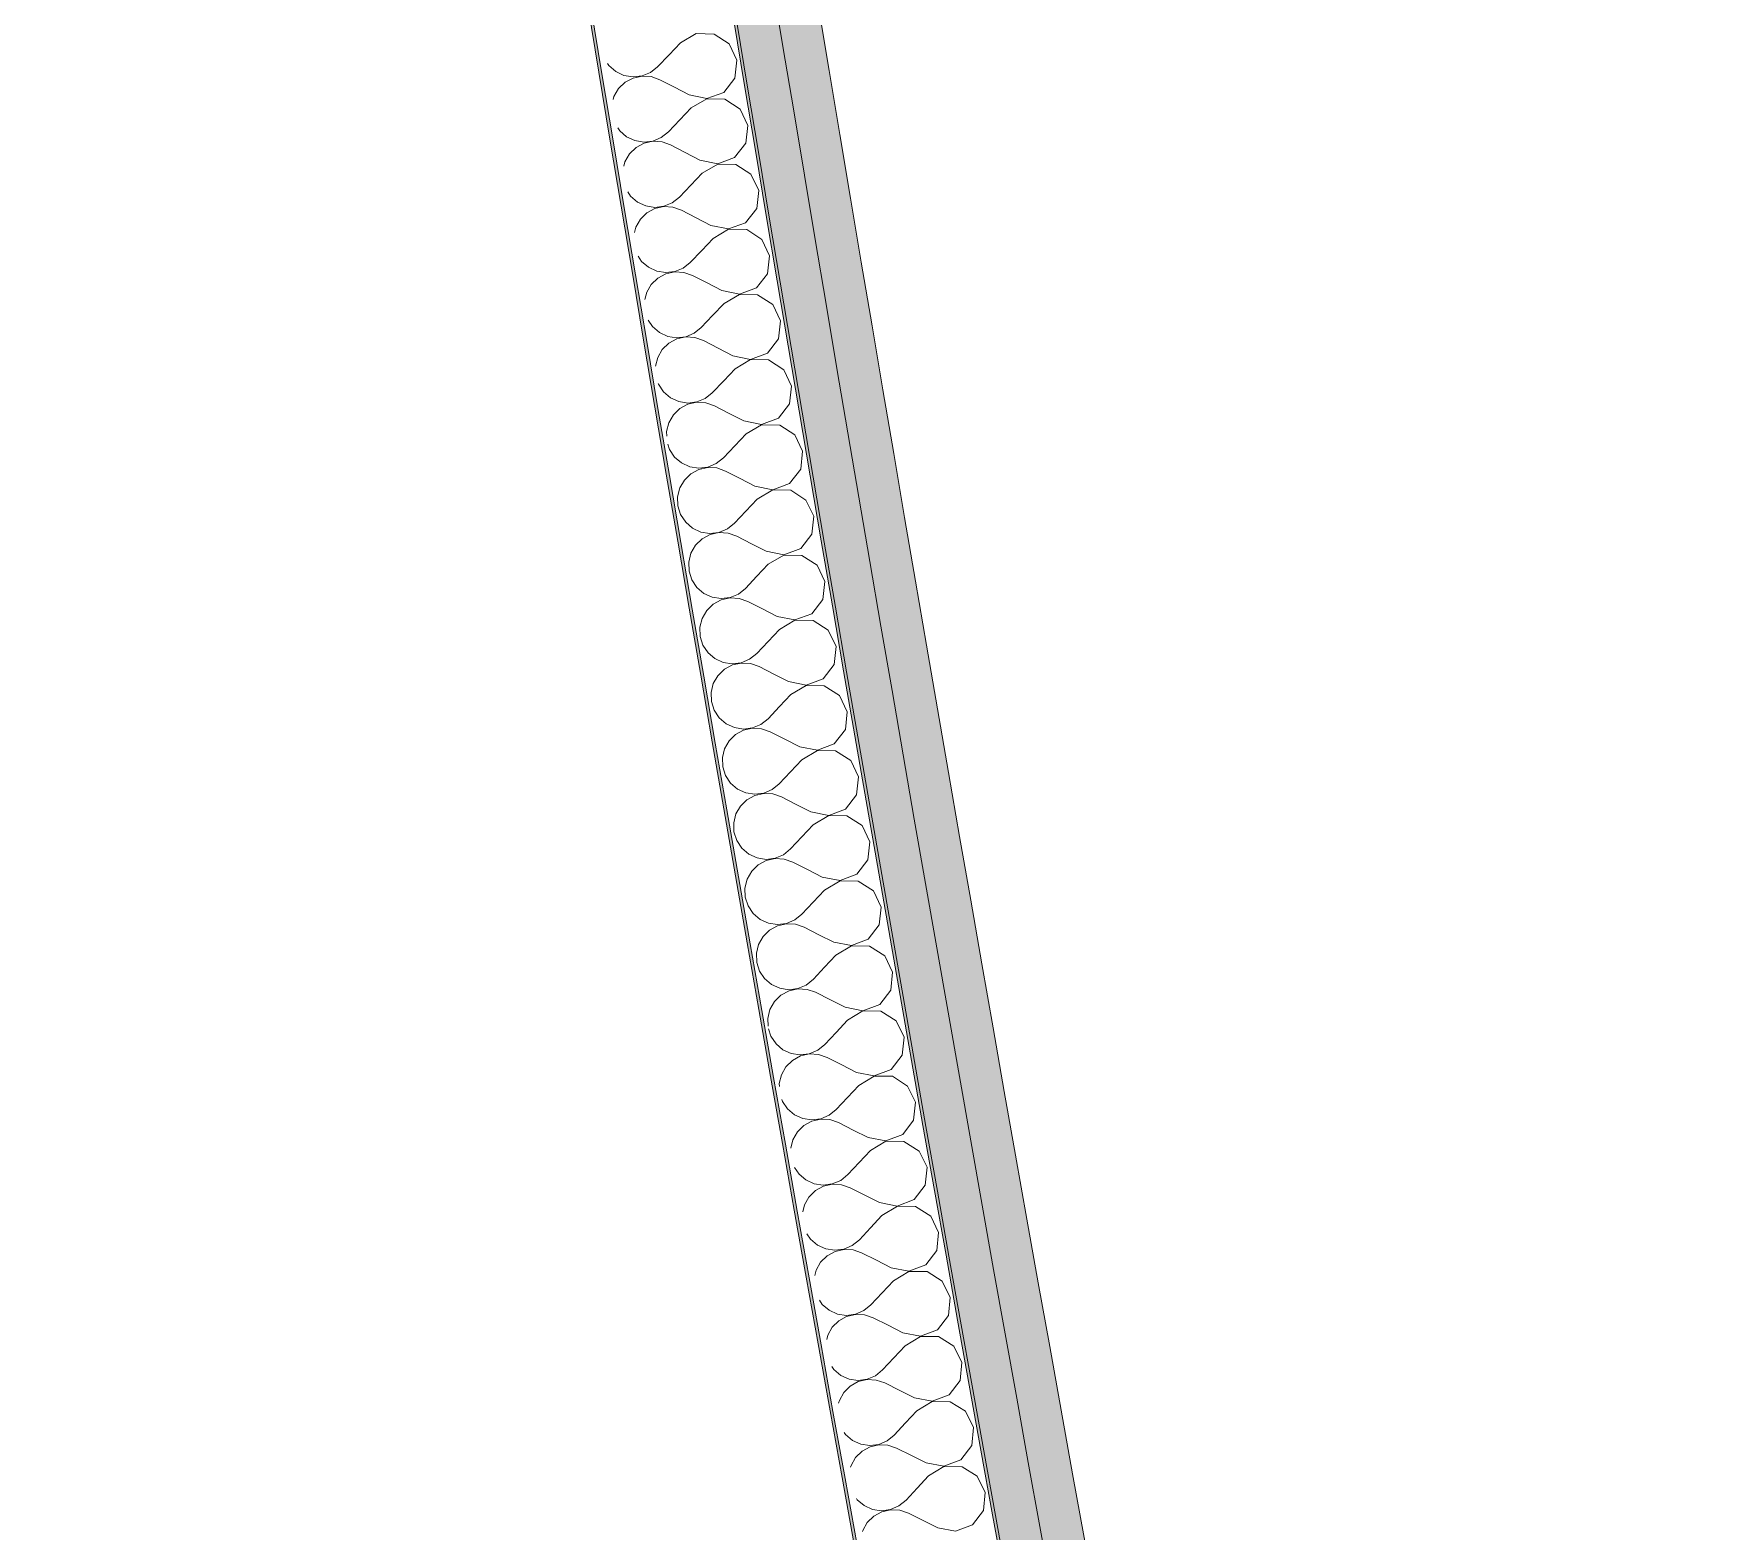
# Model space of a CAD drawing. Header units: millimetres. Extents: x -50172 to 90294, y -80883 to 25069.
# Drawn here: x -41694 to -41090, y -63853 to -63313 of the extents above; entities that cross this region are included whole.
import ezdxf
from ezdxf.enums import TextEntityAlignment as Align

# ---------------------------------------------------------------- set-up
doc = ezdxf.new("R2010")
doc.units = ezdxf.units.MM
doc.header["$MEASUREMENT"] = 0
doc.linetypes.add('Double Dashed', pattern=[1093.611073, 529.166651, -211.666656, 141.111112, -211.666656])
for name, color, linetype in [('A-25-M_Wall_Ext', 7, 'Continuous'), ('New_A-15-MG_Structural_Grid_Phase_2', 7, 'Continuous'), ('New_A-20-M_Floor_Slab', 7, 'Continuous'), ('New_A-25-M_Wall_Int', 7, 'Continuous')]:
    doc.layers.add(name, color=color, linetype=linetype)
for name, color, linetype, lineweight in [('A-25-M_Wall_Ext_Pen_No__1', 7, 'Continuous', 13), ('New_A-20-M_Floor_Slab_Pen_No__89', 8, 'Continuous', 20), ('New_A-25-M_Wall_Int_Pen_No__1', 7, 'Continuous', 13), ('New_A-25-M_Wall_Int_Pen_No__150', 7, 'Continuous', 0)]:
    doc.layers.add(name, color=color, linetype=linetype, lineweight=lineweight)
for name, color, linetype, lineweight, true_color in [('A-25-M_Wall_Ext_Pen_No__107', 7, 'Continuous', 15, 0xa6a6a6), ('New_A-15-MG_Structural_Grid_Phase_2_Pen_No__222', 7, 'Continuous', 13, 0x65af33), ('New_A-25-M_Wall_Int_Pen_No__107', 7, 'Continuous', 15, 0xa6a6a6), ('New_A-25-M_Wall_Int_Pen_No__81', 7, 'Continuous', 20, 0x6a6a6a)]:
    doc.layers.add(name, color=color, linetype=linetype, lineweight=lineweight, true_color=true_color)
doc.styles.add('GENERATED_STYLE_4', font='')
doc.styles.get('GENERATED_STYLE_4').set_extended_font_data('Swis721 BT')

# ---------------------------------------------------------------- blocks, each defined once
blk = doc.blocks.new('Slab_63_1', base_point=(-42333.29, -61441.2))
at = {"layer": 'New_A-20-M_Floor_Slab_Pen_No__89', "linetype": 'Continuous', "flags": 128}
blk.add_lwpolyline([(-42333.29, -61441.2), (-41972.22, -61401.42), (-41891.31, -61215.87), (-38443.39, -62719.34), (-39389.38, -64888.81), (-38066.61, -65465.6), (-36669.45, -66074.83), (-37137.69, -67148.64), (-37136.69, -67149.07), (-38218.56, -69630.14, -0.146996), (-40926.49, -67202.74, -0.080916), (-41673.87, -65403.74, -0.028315)], format="xyb", close=True, dxfattribs=at)
blk = doc.blocks.new('*X569')
at = {"layer": 'New_A-25-M_Wall_Int_Pen_No__150', "linetype": 'Continuous'}
for p, q in [((-41455.28, -63313.32), (-41460.89, -63316.62)), ((-41448.77, -63313.47), (-41455.28, -63313.32)), ((-41460.89, -63316.62), (-41465, -63320.92)), ((-41443.31, -63317.01), (-41448.77, -63313.47)), ((-41440.54, -63322.9), (-41443.31, -63317.01)), ((-41487.16, -63324.1), (-41486.68, -63324.83)), ((-41486.68, -63324.83), (-41484.2, -63326.99)), ((-41471.69, -63327.27), (-41469.11, -63325.23)), ((-41465, -63320.92), (-41469.11, -63325.23)), ((-41441.26, -63329.36), (-41440.54, -63322.9)), ((-41484.2, -63326.99), (-41481.23, -63328.38)), ((-41480.81, -63330.86), (-41483.18, -63333.14)), ((-41481.23, -63328.38), (-41477.98, -63328.91)), ((-41477.92, -63329.32), (-41480.81, -63330.86)), ((-41477.98, -63328.91), (-41474.72, -63328.53)), ((-41474.7, -63328.62), (-41477.92, -63329.32)), ((-41474.72, -63328.53), (-41471.69, -63327.27)), ((-41471.43, -63328.83), (-41474.7, -63328.62)), ((-41468.33, -63329.93), (-41471.43, -63328.83)), ((-41463.05, -63332.67), (-41468.33, -63329.93)), ((-41445.28, -63334.48), (-41441.26, -63329.36)), ((-41484.83, -63335.98), (-41485.11, -63337.06)), ((-41483.18, -63333.14), (-41484.83, -63335.98)), ((-41457.76, -63335.42), (-41463.05, -63332.67)), ((-41457.76, -63335.42), (-41451.39, -63336.72)), ((-41451.37, -63336.82), (-41456.98, -63340.12)), ((-41451.39, -63336.72), (-41445.28, -63334.48)), ((-41444.87, -63336.96), (-41451.37, -63336.82)), ((-41439.41, -63340.5), (-41444.87, -63336.96)), ((-41456.98, -63340.12), (-41461.09, -63344.43)), ((-41436.63, -63346.39), (-41439.41, -63340.5)), ((-41483.49, -63347.26), (-41482.77, -63348.35)), ((-41482.77, -63348.35), (-41480.29, -63350.5)), ((-41467.78, -63350.78), (-41465.2, -63348.73)), ((-41461.09, -63344.43), (-41465.2, -63348.73)), ((-41437.35, -63352.85), (-41436.63, -63346.39)), ((-41480.29, -63350.5), (-41477.31, -63351.89)), ((-41476.9, -63354.38), (-41479.26, -63356.66)), ((-41477.31, -63351.89), (-41474.07, -63352.42)), ((-41474, -63352.83), (-41476.9, -63354.38)), ((-41474.07, -63352.42), (-41470.81, -63352.04)), ((-41470.79, -63352.13), (-41474, -63352.83)), ((-41470.81, -63352.04), (-41467.78, -63350.78)), ((-41467.51, -63352.34), (-41470.79, -63352.13)), ((-41464.42, -63353.43), (-41467.51, -63352.34)), ((-41459.13, -63356.18), (-41464.42, -63353.43)), ((-41441.37, -63357.97), (-41437.35, -63352.85)), ((-41480.91, -63359.5), (-41481.3, -63361.03)), ((-41479.26, -63356.66), (-41480.91, -63359.5)), ((-41453.85, -63358.92), (-41459.13, -63356.18)), ((-41453.85, -63358.92), (-41447.47, -63360.22)), ((-41447.46, -63360.31), (-41453.06, -63363.62)), ((-41447.47, -63360.22), (-41441.37, -63357.97)), ((-41440.95, -63360.45), (-41447.46, -63360.31)), ((-41435.49, -63363.99), (-41440.95, -63360.45)), ((-41453.06, -63363.62), (-41457.17, -63367.93)), ((-41432.7, -63369.87), (-41435.49, -63363.99)), ((-41479.82, -63370.38), (-41478.85, -63371.86)), ((-41478.85, -63371.86), (-41476.36, -63374.01)), ((-41463.85, -63374.28), (-41461.28, -63372.24)), ((-41457.17, -63367.93), (-41461.28, -63372.24)), ((-41433.42, -63376.34), (-41432.7, -63369.87)), ((-41476.36, -63374.01), (-41473.39, -63375.4)), ((-41472.97, -63377.89), (-41475.33, -63380.17)), ((-41473.39, -63375.4), (-41470.14, -63375.93)), ((-41470.08, -63376.34), (-41472.97, -63377.89)), ((-41470.14, -63375.93), (-41466.88, -63375.54)), ((-41466.87, -63375.64), (-41470.08, -63376.34)), ((-41466.88, -63375.54), (-41463.85, -63374.28)), ((-41463.59, -63375.84), (-41466.87, -63375.64)), ((-41460.49, -63376.94), (-41463.59, -63375.84)), ((-41455.2, -63379.68), (-41460.49, -63376.94)), ((-41449.92, -63382.41), (-41455.2, -63379.68)), ((-41437.44, -63381.46), (-41433.42, -63376.34)), ((-41476.98, -63383.01), (-41477.49, -63385.03)), ((-41475.33, -63380.17), (-41476.98, -63383.01)), ((-41449.92, -63382.41), (-41443.54, -63383.71)), ((-41443.52, -63383.81), (-41449.13, -63387.11)), ((-41443.54, -63383.71), (-41437.44, -63381.46)), ((-41437.02, -63383.94), (-41443.52, -63383.81)), ((-41431.56, -63387.48), (-41437.02, -63383.94)), ((-41453.23, -63391.43), (-41457.34, -63395.74)), ((-41449.13, -63387.11), (-41453.23, -63391.43)), ((-41428.77, -63393.35), (-41431.56, -63387.48)), ((-41476.15, -63393.48), (-41474.91, -63395.38)), ((-41474.91, -63395.38), (-41472.42, -63397.53)), ((-41472.42, -63397.53), (-41469.45, -63398.91)), ((-41462.94, -63399.05), (-41459.91, -63397.78)), ((-41459.91, -63397.78), (-41457.34, -63395.74)), ((-41429.48, -63399.82), (-41428.77, -63393.35)), ((-41471.39, -63403.68), (-41473.04, -63406.53)), ((-41469.03, -63401.4), (-41471.39, -63403.68)), ((-41469.45, -63398.91), (-41466.2, -63399.43)), ((-41466.13, -63399.84), (-41469.03, -63401.4)), ((-41466.2, -63399.43), (-41462.94, -63399.05)), ((-41462.92, -63399.14), (-41466.13, -63399.84)), ((-41459.65, -63399.35), (-41462.92, -63399.14)), ((-41456.55, -63400.44), (-41459.65, -63399.35)), ((-41451.26, -63403.17), (-41456.55, -63400.44)), ((-41445.97, -63405.91), (-41451.26, -63403.17)), ((-41433.49, -63404.95), (-41429.48, -63399.82)), ((-41473.04, -63406.53), (-41473.68, -63409.07)), ((-41445.97, -63405.91), (-41439.59, -63407.2)), ((-41439.58, -63407.3), (-41445.18, -63410.61)), ((-41439.59, -63407.2), (-41433.49, -63404.95)), ((-41433.07, -63407.43), (-41439.58, -63407.3)), ((-41427.61, -63410.96), (-41433.07, -63407.43)), ((-41449.28, -63414.92), (-41453.38, -63419.24)), ((-41445.18, -63410.61), (-41449.28, -63414.92)), ((-41424.81, -63416.83), (-41427.61, -63410.96)), ((-41472.5, -63416.54), (-41470.96, -63418.89)), ((-41470.96, -63418.89), (-41468.47, -63421.03)), ((-41468.47, -63421.03), (-41465.49, -63422.42)), ((-41458.98, -63422.55), (-41455.95, -63421.28)), ((-41455.95, -63421.28), (-41453.38, -63419.24)), ((-41425.52, -63423.3), (-41424.81, -63416.83)), ((-41467.43, -63427.19), (-41469.07, -63430.03)), ((-41465.07, -63424.9), (-41467.43, -63427.19)), ((-41465.49, -63422.42), (-41462.25, -63422.94)), ((-41462.18, -63423.35), (-41465.07, -63424.9)), ((-41462.25, -63422.94), (-41458.98, -63422.55)), ((-41458.97, -63422.64), (-41462.18, -63423.35)), ((-41455.69, -63422.85), (-41458.97, -63422.64)), ((-41452.59, -63423.94), (-41455.69, -63422.85)), ((-41447.3, -63426.67), (-41452.59, -63423.94)), ((-41442.01, -63429.4), (-41447.3, -63426.67)), ((-41429.53, -63428.43), (-41425.52, -63423.3)), ((-41469.07, -63430.03), (-41469.86, -63433.15)), ((-41442.01, -63429.4), (-41435.63, -63430.69)), ((-41435.62, -63430.78), (-41441.21, -63434.1)), ((-41435.63, -63430.69), (-41429.53, -63428.43)), ((-41429.11, -63430.91), (-41435.62, -63430.78)), ((-41423.64, -63434.44), (-41429.11, -63430.91)), ((-41468.87, -63439.41), (-41468.79, -63439.65)), ((-41468.79, -63439.65), (-41466.99, -63442.39)), ((-41445.31, -63438.41), (-41449.41, -63442.73)), ((-41441.21, -63434.1), (-41445.31, -63438.41)), ((-41420.84, -63440.31), (-41423.64, -63434.44)), ((-41466.99, -63442.39), (-41464.5, -63444.54)), ((-41464.5, -63444.54), (-41461.52, -63445.92)), ((-41461.52, -63445.92), (-41458.27, -63446.44)), ((-41458.27, -63446.44), (-41455.01, -63446.05)), ((-41455.01, -63446.05), (-41451.98, -63444.78)), ((-41451.98, -63444.78), (-41449.41, -63442.73)), ((-41421.55, -63446.78), (-41420.84, -63440.31)), ((-41463.45, -63450.69), (-41465.1, -63453.54)), ((-41461.1, -63448.41), (-41463.45, -63450.69)), ((-41458.2, -63446.85), (-41461.1, -63448.41)), ((-41455, -63446.14), (-41458.2, -63446.85)), ((-41451.72, -63446.34), (-41455, -63446.14)), ((-41448.62, -63447.43), (-41451.72, -63446.34)), ((-41443.32, -63450.16), (-41448.62, -63447.43)), ((-41438.03, -63452.89), (-41443.32, -63450.16)), ((-41431.65, -63454.17), (-41425.55, -63451.91)), ((-41425.55, -63451.91), (-41421.55, -63446.78)), ((-41465.1, -63453.54), (-41465.9, -63456.73)), ((-41465.9, -63456.73), (-41465.85, -63458.43)), ((-41437.24, -63457.59), (-41441.33, -63461.91)), ((-41438.03, -63452.89), (-41431.65, -63454.17)), ((-41431.64, -63454.27), (-41437.24, -63457.59)), ((-41425.13, -63454.39), (-41431.64, -63454.27)), ((-41419.66, -63457.91), (-41425.13, -63454.39)), ((-41416.86, -63463.79), (-41419.66, -63457.91)), ((-41465.39, -63461.31), (-41464.81, -63463.15)), ((-41464.81, -63463.15), (-41463, -63465.9)), ((-41441.33, -63461.91), (-41445.43, -63466.23)), ((-41417.56, -63470.26), (-41416.86, -63463.79)), ((-41463, -63465.9), (-41460.51, -63468.04)), ((-41460.51, -63468.04), (-41457.53, -63469.43)), ((-41457.53, -63469.43), (-41454.29, -63469.94)), ((-41454.29, -63469.94), (-41451.02, -63469.55)), ((-41451.01, -63469.64), (-41454.22, -63470.35)), ((-41451.02, -63469.55), (-41448, -63468.28)), ((-41447.73, -63469.84), (-41451.01, -63469.64)), ((-41448, -63468.28), (-41445.43, -63466.23)), ((-41444.63, -63470.93), (-41447.73, -63469.84)), ((-41459.46, -63474.2), (-41461.11, -63477.04)), ((-41457.11, -63471.91), (-41459.46, -63474.2)), ((-41454.22, -63470.35), (-41457.11, -63471.91)), ((-41439.34, -63473.65), (-41444.63, -63470.93)), ((-41434.04, -63476.37), (-41439.34, -63473.65)), ((-41427.66, -63477.66), (-41421.56, -63475.39)), ((-41421.56, -63475.39), (-41417.56, -63470.26)), ((-41461.11, -63477.04), (-41461.91, -63480.23)), ((-41461.91, -63480.23), (-41461.81, -63483.52)), ((-41433.24, -63481.07), (-41437.33, -63485.39)), ((-41434.04, -63476.37), (-41427.66, -63477.66)), ((-41427.65, -63477.75), (-41433.24, -63481.07)), ((-41421.14, -63477.87), (-41427.65, -63477.75)), ((-41415.67, -63481.39), (-41421.14, -63477.87)), ((-41412.86, -63487.26), (-41415.67, -63481.39)), ((-41461.81, -63483.52), (-41460.81, -63486.66)), ((-41460.81, -63486.66), (-41459, -63489.4)), ((-41437.33, -63485.39), (-41441.43, -63489.72)), ((-41413.56, -63493.73), (-41412.86, -63487.26)), ((-41459, -63489.4), (-41456.51, -63491.54)), ((-41456.51, -63491.54), (-41453.53, -63492.92)), ((-41453.53, -63492.92), (-41450.28, -63493.44)), ((-41450.21, -63493.85), (-41453.1, -63495.4)), ((-41450.28, -63493.44), (-41447.02, -63493.04)), ((-41447.01, -63493.14), (-41450.21, -63493.85)), ((-41447.02, -63493.04), (-41443.99, -63491.77)), ((-41443.73, -63493.33), (-41447.01, -63493.14)), ((-41443.99, -63491.77), (-41441.43, -63489.72)), ((-41440.63, -63494.42), (-41443.73, -63493.33)), ((-41417.56, -63498.87), (-41413.56, -63493.73)), ((-41455.46, -63497.7), (-41457.1, -63500.55)), ((-41453.1, -63495.4), (-41455.46, -63497.7)), ((-41435.33, -63497.14), (-41440.63, -63494.42)), ((-41430.03, -63499.86), (-41435.33, -63497.14)), ((-41430.03, -63499.86), (-41423.65, -63501.13)), ((-41423.65, -63501.13), (-41417.56, -63498.87)), ((-41457.1, -63500.55), (-41457.9, -63503.73)), ((-41457.9, -63503.73), (-41457.8, -63507.02)), ((-41429.23, -63504.55), (-41433.32, -63508.88)), ((-41423.64, -63501.23), (-41429.23, -63504.55)), ((-41417.13, -63501.34), (-41423.64, -63501.23)), ((-41411.66, -63504.86), (-41417.13, -63501.34)), ((-41408.85, -63510.73), (-41411.66, -63504.86)), ((-41457.8, -63507.02), (-41456.8, -63510.16)), ((-41456.8, -63510.16), (-41454.99, -63512.9)), ((-41433.32, -63508.88), (-41437.41, -63513.21)), ((-41409.54, -63517.2), (-41408.85, -63510.73)), ((-41454.99, -63512.9), (-41452.49, -63515.04)), ((-41452.49, -63515.04), (-41449.51, -63516.42)), ((-41449.51, -63516.42), (-41446.27, -63516.93)), ((-41446.2, -63517.34), (-41449.09, -63518.9)), ((-41446.27, -63516.93), (-41443, -63516.53)), ((-41442.99, -63516.63), (-41446.2, -63517.34)), ((-41443, -63516.53), (-41439.98, -63515.26)), ((-41439.71, -63516.82), (-41442.99, -63516.63)), ((-41439.98, -63515.26), (-41437.41, -63513.21)), ((-41436.61, -63517.9), (-41439.71, -63516.82)), ((-41431.31, -63520.62), (-41436.61, -63517.9)), ((-41413.54, -63522.34), (-41409.54, -63517.2)), ((-41453.08, -63524.04), (-41453.87, -63527.23)), ((-41451.44, -63521.19), (-41453.08, -63524.04)), ((-41449.09, -63518.9), (-41451.44, -63521.19)), ((-41426.01, -63523.34), (-41431.31, -63520.62)), ((-41426.01, -63523.34), (-41419.63, -63524.61)), ((-41419.63, -63524.61), (-41413.54, -63522.34)), ((-41453.87, -63527.23), (-41453.77, -63530.52)), ((-41453.77, -63530.52), (-41452.77, -63533.65)), ((-41425.21, -63528.03), (-41429.29, -63532.36)), ((-41419.62, -63524.71), (-41425.21, -63528.03)), ((-41413.11, -63524.82), (-41419.62, -63524.71)), ((-41407.63, -63528.33), (-41413.11, -63524.82)), ((-41404.82, -63534.2), (-41407.63, -63528.33)), ((-41452.77, -63533.65), (-41450.96, -63536.4)), ((-41450.96, -63536.4), (-41448.46, -63538.54)), ((-41429.29, -63532.36), (-41433.38, -63536.69)), ((-41405.51, -63540.67), (-41404.82, -63534.2)), ((-41448.46, -63538.54), (-41445.48, -63539.91)), ((-41445.05, -63542.39), (-41447.4, -63544.69)), ((-41445.48, -63539.91), (-41442.23, -63540.42)), ((-41442.16, -63540.83), (-41445.05, -63542.39)), ((-41442.23, -63540.42), (-41438.97, -63540.02)), ((-41438.96, -63540.12), (-41442.16, -63540.83)), ((-41438.97, -63540.02), (-41435.95, -63538.75)), ((-41435.68, -63540.31), (-41438.96, -63540.12)), ((-41435.95, -63538.75), (-41433.38, -63536.69)), ((-41432.57, -63541.39), (-41435.68, -63540.31)), ((-41427.28, -63544.1), (-41432.57, -63541.39)), ((-41409.5, -63545.81), (-41405.51, -63540.67)), ((-41449.04, -63547.54), (-41449.83, -63550.73)), ((-41447.4, -63544.69), (-41449.04, -63547.54)), ((-41421.98, -63546.82), (-41427.28, -63544.1)), ((-41421.98, -63546.82), (-41415.59, -63548.09)), ((-41415.58, -63548.18), (-41421.17, -63551.51)), ((-41415.59, -63548.09), (-41409.5, -63545.81)), ((-41409.07, -63548.29), (-41415.58, -63548.18)), ((-41403.59, -63551.8), (-41409.07, -63548.29)), ((-41449.83, -63550.73), (-41449.73, -63554.02)), ((-41449.73, -63554.02), (-41448.73, -63557.15)), ((-41421.17, -63551.51), (-41425.25, -63555.84)), ((-41400.78, -63557.66), (-41403.59, -63551.8)), ((-41448.73, -63557.15), (-41446.91, -63559.89)), ((-41446.91, -63559.89), (-41444.42, -63562.03)), ((-41431.9, -63562.23), (-41429.34, -63560.18)), ((-41425.25, -63555.84), (-41429.34, -63560.18)), ((-41401.46, -63564.13), (-41400.78, -63557.66)), ((-41444.42, -63562.03), (-41441.43, -63563.4)), ((-41441, -63565.88), (-41443.35, -63568.18)), ((-41441.43, -63563.4), (-41438.19, -63563.91)), ((-41438.11, -63564.32), (-41441, -63565.88)), ((-41438.19, -63563.91), (-41434.93, -63563.51)), ((-41434.91, -63563.6), (-41438.11, -63564.32)), ((-41434.93, -63563.51), (-41431.9, -63562.23)), ((-41431.63, -63563.79), (-41434.91, -63563.6)), ((-41428.53, -63564.87), (-41431.63, -63563.79)), ((-41423.23, -63567.58), (-41428.53, -63564.87)), ((-41405.45, -63569.28), (-41401.46, -63564.13)), ((-41444.99, -63571.03), (-41445.78, -63574.22)), ((-41443.35, -63568.18), (-41444.99, -63571.03)), ((-41417.92, -63570.29), (-41423.23, -63567.58)), ((-41417.92, -63570.29), (-41411.54, -63571.56)), ((-41411.53, -63571.65), (-41417.11, -63574.99)), ((-41411.54, -63571.56), (-41405.45, -63569.28)), ((-41405.02, -63571.75), (-41411.53, -63571.65)), ((-41399.54, -63575.26), (-41405.02, -63571.75)), ((-41445.78, -63574.22), (-41445.67, -63577.51)), ((-41445.67, -63577.51), (-41444.67, -63580.64)), ((-41417.11, -63574.99), (-41421.19, -63579.32)), ((-41396.72, -63581.12), (-41399.54, -63575.26)), ((-41444.67, -63580.64), (-41442.85, -63583.38)), ((-41442.85, -63583.38), (-41440.35, -63585.52)), ((-41427.84, -63585.71), (-41425.28, -63583.66)), ((-41421.19, -63579.32), (-41425.28, -63583.66)), ((-41397.4, -63587.6), (-41396.72, -63581.12)), ((-41440.35, -63585.52), (-41437.37, -63586.89)), ((-41436.94, -63589.37), (-41439.29, -63591.67)), ((-41437.37, -63586.89), (-41434.12, -63587.4)), ((-41434.05, -63587.81), (-41436.94, -63589.37)), ((-41434.12, -63587.4), (-41430.86, -63586.99)), ((-41430.85, -63587.09), (-41434.05, -63587.81)), ((-41430.86, -63586.99), (-41427.84, -63585.71)), ((-41427.57, -63587.28), (-41430.85, -63587.09)), ((-41424.46, -63588.35), (-41427.57, -63587.28)), ((-41419.16, -63591.06), (-41424.46, -63588.35)), ((-41401.38, -63592.74), (-41397.4, -63587.6)), ((-41440.92, -63594.52), (-41441.71, -63597.72)), ((-41439.29, -63591.67), (-41440.92, -63594.52)), ((-41413.86, -63593.77), (-41419.16, -63591.06)), ((-41413.86, -63593.77), (-41407.47, -63595.03)), ((-41407.46, -63595.12), (-41413.04, -63598.46)), ((-41407.47, -63595.03), (-41401.38, -63592.74)), ((-41400.95, -63595.22), (-41407.46, -63595.12)), ((-41395.47, -63598.72), (-41400.95, -63595.22)), ((-41441.71, -63597.72), (-41441.6, -63601)), ((-41441.6, -63601), (-41440.6, -63604.13)), ((-41417.12, -63602.8), (-41421.2, -63607.13)), ((-41413.04, -63598.46), (-41417.12, -63602.8)), ((-41392.64, -63604.58), (-41395.47, -63598.72)), ((-41440.6, -63604.13), (-41438.78, -63606.87)), ((-41438.78, -63606.87), (-41436.28, -63609.01)), ((-41436.28, -63609.01), (-41433.29, -63610.38)), ((-41423.76, -63609.19), (-41421.2, -63607.13)), ((-41393.32, -63611.06), (-41392.64, -63604.58)), ((-41432.86, -63612.86), (-41435.21, -63615.16)), ((-41433.29, -63610.38), (-41430.04, -63610.88)), ((-41429.97, -63611.29), (-41432.86, -63612.86)), ((-41430.04, -63610.88), (-41426.78, -63610.48)), ((-41426.77, -63610.57), (-41429.97, -63611.29)), ((-41426.78, -63610.48), (-41423.76, -63609.19)), ((-41423.49, -63610.76), (-41426.77, -63610.57)), ((-41420.38, -63611.83), (-41423.49, -63610.76)), ((-41415.08, -63614.53), (-41420.38, -63611.83)), ((-41409.78, -63617.24), (-41415.08, -63614.53)), ((-41397.3, -63616.2), (-41393.32, -63611.06)), ((-41436.84, -63618.01), (-41437.63, -63621.2)), ((-41435.21, -63615.16), (-41436.84, -63618.01)), ((-41409.78, -63617.24), (-41403.39, -63618.49)), ((-41403.37, -63618.59), (-41408.96, -63621.93)), ((-41403.39, -63618.49), (-41397.3, -63616.2)), ((-41396.87, -63618.68), (-41403.37, -63618.59)), ((-41391.38, -63622.18), (-41396.87, -63618.68)), ((-41437.63, -63621.2), (-41437.51, -63624.49)), ((-41437.51, -63624.49), (-41436.51, -63627.62)), ((-41413.03, -63626.27), (-41417.11, -63630.61)), ((-41408.96, -63621.93), (-41413.03, -63626.27)), ((-41388.56, -63628.04), (-41391.38, -63622.18)), ((-41436.51, -63627.62), (-41434.68, -63630.36)), ((-41434.68, -63630.36), (-41432.18, -63632.49)), ((-41432.18, -63632.49), (-41429.2, -63633.86)), ((-41422.69, -63633.95), (-41419.67, -63632.67)), ((-41419.67, -63632.67), (-41417.11, -63630.61)), ((-41389.23, -63634.51), (-41388.56, -63628.04)), ((-41431.11, -63638.64), (-41432.74, -63641.5)), ((-41428.76, -63636.34), (-41431.11, -63638.64)), ((-41429.2, -63633.86), (-41425.95, -63634.36)), ((-41425.88, -63634.77), (-41428.76, -63636.34)), ((-41425.95, -63634.36), (-41422.69, -63633.95)), ((-41422.68, -63634.05), (-41425.88, -63634.77)), ((-41419.4, -63634.23), (-41422.68, -63634.05)), ((-41416.29, -63635.3), (-41419.4, -63634.23)), ((-41410.98, -63638.01), (-41416.29, -63635.3)), ((-41405.68, -63640.71), (-41410.98, -63638.01)), ((-41393.2, -63639.66), (-41389.23, -63634.51)), ((-41432.74, -63641.5), (-41433.53, -63644.69)), ((-41433.53, -63644.69), (-41433.41, -63647.98)), ((-41405.68, -63640.71), (-41399.29, -63641.96)), ((-41399.28, -63642.05), (-41404.86, -63645.4)), ((-41399.29, -63641.96), (-41393.2, -63639.66)), ((-41392.77, -63642.14), (-41399.28, -63642.05)), ((-41387.28, -63645.64), (-41392.77, -63642.14)), ((-41433.41, -63647.98), (-41432.4, -63651.11)), ((-41432.4, -63651.11), (-41430.58, -63653.84)), ((-41408.93, -63649.74), (-41413, -63654.08)), ((-41404.86, -63645.4), (-41408.93, -63649.74)), ((-41384.45, -63651.5), (-41387.28, -63645.64)), ((-41430.58, -63653.84), (-41428.08, -63655.98)), ((-41428.08, -63655.98), (-41425.09, -63657.34)), ((-41418.58, -63657.43), (-41415.56, -63656.15)), ((-41415.56, -63656.15), (-41413, -63654.08)), ((-41385.12, -63657.97), (-41384.45, -63651.5)), ((-41427, -63662.12), (-41428.63, -63664.98)), ((-41424.66, -63659.82), (-41427, -63662.12)), ((-41425.09, -63657.34), (-41421.84, -63657.84)), ((-41421.77, -63658.25), (-41424.66, -63659.82)), ((-41421.84, -63657.84), (-41418.58, -63657.43)), ((-41418.57, -63657.53), (-41421.77, -63658.25)), ((-41415.29, -63657.71), (-41418.57, -63657.53)), ((-41412.18, -63658.78), (-41415.29, -63657.71)), ((-41406.87, -63661.47), (-41412.18, -63658.78)), ((-41401.57, -63664.17), (-41406.87, -63661.47)), ((-41395.18, -63665.42), (-41389.09, -63663.12)), ((-41389.09, -63663.12), (-41385.12, -63657.97)), ((-41428.63, -63664.98), (-41429.41, -63668.17)), ((-41429.41, -63668.17), (-41429.31, -63670.99)), ((-41400.74, -63668.86), (-41404.81, -63673.21)), ((-41401.57, -63664.17), (-41395.18, -63665.42)), ((-41395.16, -63665.51), (-41400.74, -63668.86)), ((-41388.66, -63665.6), (-41395.16, -63665.51)), ((-41383.17, -63669.09), (-41388.66, -63665.6)), ((-41380.33, -63674.95), (-41383.17, -63669.09)), ((-41429.13, -63671.98), (-41428.28, -63674.59)), ((-41428.28, -63674.59), (-41426.46, -63677.32)), ((-41404.81, -63673.21), (-41408.88, -63677.55)), ((-41381, -63681.42), (-41380.33, -63674.95)), ((-41426.46, -63677.32), (-41423.96, -63679.46)), ((-41423.96, -63679.46), (-41420.97, -63680.82)), ((-41420.97, -63680.82), (-41417.72, -63681.32)), ((-41417.72, -63681.32), (-41414.46, -63680.9)), ((-41414.44, -63681), (-41417.65, -63681.72)), ((-41414.46, -63680.9), (-41411.44, -63679.62)), ((-41411.16, -63681.18), (-41414.44, -63681)), ((-41411.44, -63679.62), (-41408.88, -63677.55)), ((-41408.06, -63682.25), (-41411.16, -63681.18)), ((-41384.97, -63686.58), (-41381, -63681.42)), ((-41422.87, -63685.6), (-41424.5, -63688.46)), ((-41420.53, -63683.3), (-41422.87, -63685.6)), ((-41417.65, -63681.72), (-41420.53, -63683.3)), ((-41402.75, -63684.94), (-41408.06, -63682.25)), ((-41397.44, -63687.63), (-41402.75, -63684.94)), ((-41391.05, -63688.88), (-41384.97, -63686.58)), ((-41424.5, -63688.46), (-41425.28, -63691.65)), ((-41425.28, -63691.65), (-41425.24, -63692.74)), ((-41396.61, -63692.33), (-41400.68, -63696.67)), ((-41397.44, -63687.63), (-41391.05, -63688.88)), ((-41391.04, -63688.97), (-41396.61, -63692.33)), ((-41384.53, -63689.05), (-41391.04, -63688.97)), ((-41379.04, -63692.54), (-41384.53, -63689.05)), ((-41376.2, -63698.4), (-41379.04, -63692.54)), ((-41424.38, -63697.37), (-41424.15, -63698.07)), ((-41424.15, -63698.07), (-41422.32, -63700.8)), ((-41400.68, -63696.67), (-41404.75, -63701.02)), ((-41376.86, -63704.87), (-41376.2, -63698.4)), ((-41422.32, -63700.8), (-41419.82, -63702.93)), ((-41419.82, -63702.93), (-41416.83, -63704.3)), ((-41416.83, -63704.3), (-41413.58, -63704.79)), ((-41413.51, -63705.2), (-41416.39, -63706.77)), ((-41413.58, -63704.79), (-41410.32, -63704.38)), ((-41410.31, -63704.47), (-41413.51, -63705.2)), ((-41410.32, -63704.38), (-41407.3, -63703.09)), ((-41407.03, -63704.65), (-41410.31, -63704.47)), ((-41407.3, -63703.09), (-41404.75, -63701.02)), ((-41403.92, -63705.71), (-41407.03, -63704.65)), ((-41380.82, -63710.03), (-41376.86, -63704.87)), ((-41418.73, -63709.08), (-41420.36, -63711.94)), ((-41416.39, -63706.77), (-41418.73, -63709.08)), ((-41398.61, -63708.4), (-41403.92, -63705.71)), ((-41393.3, -63711.09), (-41398.61, -63708.4)), ((-41393.3, -63711.09), (-41386.91, -63712.33)), ((-41386.91, -63712.33), (-41380.82, -63710.03)), ((-41420.36, -63711.94), (-41421.09, -63714.94)), ((-41392.47, -63715.79), (-41396.53, -63720.13)), ((-41386.89, -63712.43), (-41392.47, -63715.79)), ((-41380.39, -63712.5), (-41386.89, -63712.43)), ((-41374.89, -63715.99), (-41380.39, -63712.5)), ((-41372.05, -63721.84), (-41374.89, -63715.99)), ((-41419.8, -63721.85), (-41418.17, -63724.28)), ((-41396.53, -63720.13), (-41400.6, -63724.48)), ((-41372.71, -63728.32), (-41372.05, -63721.84)), ((-41418.17, -63724.28), (-41415.67, -63726.41)), ((-41415.67, -63726.41), (-41412.68, -63727.77)), ((-41412.68, -63727.77), (-41409.43, -63728.26)), ((-41409.36, -63728.67), (-41412.24, -63730.25)), ((-41409.43, -63728.26), (-41406.17, -63727.84)), ((-41406.15, -63727.94), (-41409.36, -63728.67)), ((-41406.17, -63727.84), (-41403.15, -63726.55)), ((-41402.87, -63728.11), (-41406.15, -63727.94)), ((-41403.15, -63726.55), (-41400.6, -63724.48)), ((-41399.76, -63729.18), (-41402.87, -63728.11)), ((-41394.45, -63731.86), (-41399.76, -63729.18)), ((-41376.67, -63733.48), (-41372.71, -63728.32)), ((-41416.2, -63735.41), (-41416.8, -63737.88)), ((-41414.58, -63732.55), (-41416.2, -63735.41)), ((-41412.24, -63730.25), (-41414.58, -63732.55)), ((-41389.14, -63734.55), (-41394.45, -63731.86)), ((-41389.14, -63734.55), (-41382.75, -63735.79)), ((-41382.75, -63735.79), (-41376.67, -63733.48)), ((-41388.31, -63739.24), (-41392.37, -63743.59)), ((-41382.73, -63735.88), (-41388.31, -63739.24)), ((-41376.23, -63735.95), (-41382.73, -63735.88)), ((-41370.73, -63739.44), (-41376.23, -63735.95)), ((-41367.88, -63745.29), (-41370.73, -63739.44)), ((-41415.32, -63745.8), (-41414.01, -63747.75)), ((-41414.01, -63747.75), (-41411.5, -63749.88)), ((-41392.37, -63743.59), (-41396.43, -63747.95)), ((-41368.54, -63751.76), (-41367.88, -63745.29)), ((-41411.5, -63749.88), (-41408.51, -63751.24)), ((-41408.07, -63753.72), (-41410.41, -63756.02)), ((-41408.51, -63751.24), (-41405.26, -63751.73)), ((-41405.19, -63752.14), (-41408.07, -63753.72)), ((-41405.26, -63751.73), (-41402, -63751.31)), ((-41401.98, -63751.4), (-41405.19, -63752.14)), ((-41402, -63751.31), (-41398.98, -63750.02)), ((-41398.7, -63751.58), (-41401.98, -63751.4)), ((-41398.98, -63750.02), (-41396.43, -63747.95)), ((-41395.6, -63752.64), (-41398.7, -63751.58)), ((-41390.28, -63755.32), (-41395.6, -63752.64)), ((-41372.5, -63756.93), (-41368.54, -63751.76)), ((-41412.02, -63758.88), (-41412.5, -63760.84)), ((-41410.41, -63756.02), (-41412.02, -63758.88)), ((-41384.97, -63758.01), (-41390.28, -63755.32)), ((-41384.97, -63758.01), (-41378.58, -63759.24)), ((-41378.56, -63759.33), (-41384.13, -63762.7)), ((-41378.58, -63759.24), (-41372.5, -63756.93)), ((-41372.05, -63759.4), (-41378.56, -63759.33)), ((-41366.55, -63762.88), (-41372.05, -63759.4)), ((-41384.13, -63762.7), (-41388.19, -63767.05)), ((-41363.7, -63768.73), (-41366.55, -63762.88)), ((-41410.84, -63769.71), (-41409.82, -63771.22)), ((-41409.82, -63771.22), (-41407.32, -63773.35)), ((-41394.8, -63773.48), (-41392.25, -63771.41)), ((-41388.19, -63767.05), (-41392.25, -63771.41)), ((-41364.35, -63775.2), (-41363.7, -63768.73)), ((-41407.32, -63773.35), (-41404.32, -63774.71)), ((-41403.88, -63777.18), (-41406.22, -63779.49)), ((-41404.32, -63774.71), (-41401.08, -63775.19)), ((-41401, -63775.6), (-41403.88, -63777.18)), ((-41401.08, -63775.19), (-41397.82, -63774.77)), ((-41397.8, -63774.87), (-41401, -63775.6)), ((-41397.82, -63774.77), (-41394.8, -63773.48)), ((-41394.52, -63775.04), (-41397.8, -63774.87)), ((-41391.41, -63776.1), (-41394.52, -63775.04)), ((-41386.1, -63778.78), (-41391.41, -63776.1)), ((-41368.31, -63780.37), (-41364.35, -63775.2)), ((-41407.84, -63782.35), (-41408.2, -63783.84)), ((-41406.22, -63779.49), (-41407.84, -63782.35)), ((-41380.78, -63781.46), (-41386.1, -63778.78)), ((-41380.78, -63781.46), (-41374.39, -63782.69)), ((-41374.37, -63782.78), (-41379.94, -63786.15)), ((-41374.39, -63782.69), (-41368.31, -63780.37)), ((-41367.87, -63782.84), (-41374.37, -63782.78)), ((-41362.36, -63786.32), (-41367.87, -63782.84)), ((-41379.94, -63786.15), (-41384, -63790.51)), ((-41359.51, -63792.17), (-41362.36, -63786.32)), ((-41406.38, -63793.58), (-41405.63, -63794.69)), ((-41405.63, -63794.69), (-41403.12, -63796.81)), ((-41390.6, -63796.94), (-41388.05, -63794.86)), ((-41384, -63790.51), (-41388.05, -63794.86)), ((-41360.15, -63798.64), (-41359.51, -63792.17)), ((-41403.12, -63796.81), (-41400.13, -63798.17)), ((-41399.68, -63800.65), (-41402.02, -63802.96)), ((-41400.13, -63798.17), (-41396.88, -63798.66)), ((-41396.8, -63799.06), (-41399.68, -63800.65)), ((-41396.88, -63798.66), (-41393.62, -63798.23)), ((-41393.6, -63798.33), (-41396.8, -63799.06)), ((-41393.62, -63798.23), (-41390.6, -63796.94)), ((-41390.32, -63798.5), (-41393.6, -63798.33)), ((-41387.21, -63799.55), (-41390.32, -63798.5)), ((-41381.89, -63802.23), (-41387.21, -63799.55)), ((-41364.11, -63803.81), (-41360.15, -63798.64)), ((-41403.63, -63805.82), (-41403.89, -63806.88)), ((-41402.02, -63802.96), (-41403.63, -63805.82)), ((-41376.58, -63804.91), (-41381.89, -63802.23)), ((-41376.58, -63804.91), (-41370.19, -63806.13)), ((-41370.17, -63806.23), (-41375.73, -63809.6)), ((-41370.19, -63806.13), (-41364.11, -63803.81)), ((-41363.66, -63806.29), (-41370.17, -63806.23)), ((-41358.16, -63809.76), (-41363.66, -63806.29)), ((-41379.79, -63813.96), (-41383.84, -63818.32)), ((-41375.73, -63809.6), (-41379.79, -63813.96)), ((-41355.3, -63815.6), (-41358.16, -63809.76)), ((-41401.92, -63817.41), (-41401.42, -63818.16)), ((-41401.42, -63818.16), (-41398.91, -63820.28)), ((-41386.39, -63820.39), (-41383.84, -63818.32)), ((-41355.94, -63822.08), (-41355.3, -63815.6)), ((-41398.91, -63820.28), (-41395.91, -63821.63)), ((-41395.47, -63824.11), (-41397.8, -63826.42)), ((-41395.91, -63821.63), (-41392.66, -63822.11)), ((-41392.59, -63822.52), (-41395.47, -63824.11)), ((-41392.66, -63822.11), (-41389.41, -63821.69)), ((-41389.39, -63821.79), (-41392.59, -63822.52)), ((-41389.41, -63821.69), (-41386.39, -63820.39)), ((-41386.11, -63821.95), (-41389.39, -63821.79)), ((-41383, -63823.01), (-41386.11, -63821.95)), ((-41377.68, -63825.68), (-41383, -63823.01)), ((-41372.36, -63828.35), (-41377.68, -63825.68)), ((-41359.89, -63827.25), (-41355.94, -63822.08)), ((-41399.42, -63829.28), (-41399.57, -63829.94)), ((-41397.8, -63826.42), (-41399.42, -63829.28)), ((-41372.36, -63828.35), (-41365.97, -63829.57)), ((-41365.95, -63829.67), (-41371.51, -63833.04)), ((-41365.97, -63829.57), (-41359.89, -63827.25)), ((-41359.44, -63829.72), (-41365.95, -63829.67)), ((-41353.94, -63833.19), (-41359.44, -63829.72)), ((-41375.56, -63837.41), (-41379.62, -63841.77)), ((-41371.51, -63833.04), (-41375.56, -63837.41)), ((-41351.08, -63839.04), (-41353.94, -63833.19)), ((-41397.47, -63841.21), (-41397.19, -63841.62)), ((-41397.19, -63841.62), (-41394.68, -63843.74)), ((-41394.68, -63843.74), (-41391.68, -63845.09)), ((-41385.18, -63845.15), (-41382.16, -63843.84)), ((-41382.16, -63843.84), (-41379.62, -63841.77)), ((-41351.71, -63845.51), (-41351.08, -63839.04)), ((-41393.57, -63849.88), (-41395.18, -63852.75)), ((-41391.24, -63847.57), (-41393.57, -63849.88)), ((-41391.68, -63845.09), (-41388.43, -63845.57)), ((-41388.36, -63845.98), (-41391.24, -63847.57)), ((-41388.43, -63845.57), (-41385.18, -63845.15)), ((-41385.16, -63845.24), (-41388.36, -63845.98)), ((-41381.88, -63845.4), (-41385.16, -63845.24)), ((-41378.77, -63846.46), (-41381.88, -63845.4)), ((-41373.45, -63849.13), (-41378.77, -63846.46)), ((-41368.13, -63851.8), (-41373.45, -63849.13)), ((-41355.66, -63850.69), (-41351.71, -63845.51)), ((-41395.18, -63852.75), (-41395.25, -63853.04)), ((-41368.13, -63851.8), (-41361.73, -63853.01)), ((-41361.73, -63853.01), (-41355.66, -63850.69))]:
    blk.add_line(p, q, dxfattribs=at)
blk = doc.blocks.new('Wall_145_1', base_point=(-41650.69, -61617.63))
at = {"layer": 'New_A-25-M_Wall_Int_Pen_No__107', "linetype": 'Continuous'}
for points in [[(-41684.58, -61586.49, 0.020402), (-41209.12, -64570.51), (-41194.31, -64568.08, -0.020347), (-41668.66, -61593.43)], [(-41666.62, -61610.69, 0.02023), (-41194.31, -64568.08), (-41179.5, -64565.64, -0.020174), (-41650.69, -61617.63)]]:
    blk.add_hatch(color=256, dxfattribs=at).paths.add_polyline_path(points)
at = {"layer": 'New_A-25-M_Wall_Int_Pen_No__81', "linetype": 'Continuous', "lineweight": 0, "true_color": 0x353535}
for points in [[(-41748.55, -61486.6, 0.021109), (-41260.46, -64578.96), (-41259.47, -64578.8, -0.021106), (-41747.49, -61487.06)], [(-41687.67, -61568.78, 0.020523), (-41210.1, -64570.68), (-41209.12, -64570.51, -0.02052), (-41686.6, -61569.24)]]:
    blk.add_hatch(color=250, dxfattribs=at).paths.add_polyline_path(points)
at = {"layer": 'New_A-25-M_Wall_Int_Pen_No__1', "linetype": 'Continuous'}
for radius, start, end in [(37093.18, 186.548948, 191.387908), (37092.18, 186.551629, 191.387963), (37042.18, 186.685976, 191.390723), (37041.18, 186.688668, 191.390778), (37026.18, 186.729082, 191.391608), (37011.18, 186.769546, 191.392438)]:
    blk.add_arc((-4897.54, -57254.9), radius, start, end, dxfattribs=at)
at = {"layer": 'New_A-25-M_Wall_Int', "color": 250, "lineweight": 50, "true_color": 0x2a2a2a}
blk.add_blockref('*X569', (0, 0), dxfattribs=at)
blk = doc.blocks.new('Wall_353_1', base_point=(-42568.57, -61112.06))
at = {"layer": 'A-25-M_Wall_Ext_Pen_No__107', "linetype": 'Continuous', "lineweight": 0, "true_color": 0x535353}
blk.add_hatch(color=251, dxfattribs=at).paths.add_polyline_path([(-42248.23, -61079.38, 0.02926), (-41554.07, -65375.82), (-41552.13, -65375.36, -0.02926), (-42246.24, -61079.17)])
at = {"layer": 'A-25-M_Wall_Ext_Pen_No__107', "linetype": 'Continuous'}
h = blk.add_hatch(dxfattribs=at)
h.set_pattern_fill('Plaster_0001', color=256, style=0, pattern_type=2)
h.set_pattern_definition([(99.1803, (0, 0), (170.98653, 27.63342), [0, -100]), (99.1803, (-93.47, 35.54), (170.98653, 27.63342), [0, -100])])
h.paths.add_polyline_path([(-42246.24, -61079.17, 0.02926), (-41552.13, -65375.36), (-41537.52, -65371.96, -0.029259), (-42231.32, -61077.65)])
at = {"layer": 'A-25-M_Wall_Ext_Pen_No__1', "linetype": 'Continuous'}
for radius, end in [(37217.42, 192.529709), (37215.42, 192.529677), (37200.42, 192.529439)]:
    blk.add_arc((-5223.03, -57301.65), radius, 185.825796, end, dxfattribs=at)
blk = doc.blocks.new('Standard grid marker_28')
at = {"layer": 'New_A-15-MG_Structural_Grid_Phase_2_Pen_No__222', "linetype": 'Double Dashed'}
blk.add_arc((0, 0), 37050.42, 0, 16.800697, dxfattribs=at)
at = {"layer": 'New_A-15-MG_Structural_Grid_Phase_2_Pen_No__222', "style": 'GENERATED_STYLE_4'}
blk.add_attdef('AC_MarkerText_1', text='', height=350, rotation=160.71411, dxfattribs=at).set_placement((37050.42, -456.61), align=Align.MIDDLE_CENTER)

msp = doc.modelspace()

# ---------------------------------------------------------------- block references
at = {"layer": 'A-25-M_Wall_Ext', "color": 250, "lineweight": 50, "true_color": 0x2a2a2a}
msp.add_blockref('Wall_353_1', (-42568.57, -61112.06), dxfattribs=at)
at = {"layer": 'New_A-15-MG_Structural_Grid_Phase_2', "color": 8, "linetype": 'Continuous', "lineweight": 15, "zscale": 1000, "rotation": 175.7263039143517}
msp.add_blockref('Standard grid marker_28', (-5223.03, -57301.65), dxfattribs=at)
at = {"layer": 'New_A-20-M_Floor_Slab', "color": 8, "linetype": 'Continuous', "lineweight": 20}
msp.add_blockref('Slab_63_1', (-42333.29, -61441.2), dxfattribs=at)
at = {"layer": 'New_A-25-M_Wall_Int', "color": 250, "lineweight": 50, "true_color": 0x2a2a2a}
msp.add_blockref('Wall_145_1', (-41650.69, -61617.63), dxfattribs=at)

doc.saveas('drawing.dxf')
